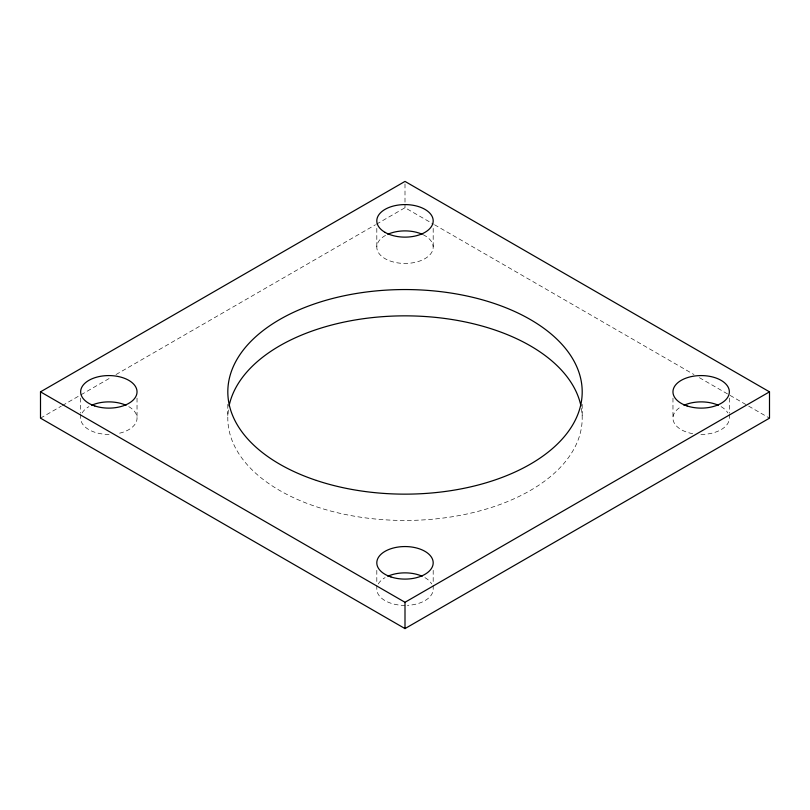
<?xml version="1.0" encoding="UTF-8"?>
<svg xmlns="http://www.w3.org/2000/svg" width="810" height="810" viewBox="0 0 810 810"><rect width="100%" height="100%" fill="white"/><g stroke="black" fill="none" stroke-linecap="round" stroke-linejoin="round"><path stroke-width="0.61" stroke-dasharray="4.05 3.04" d="M40.5 418.152L61.297 406.144M62.39 405.516L79.906 395.401M81 394.774L110.555 377.703M116.022 374.544L375.445 224.775M376.539 224.137L405 207.714L433.461 224.137M434.555 224.775L693.978 374.544M699.445 377.703L729 394.774M730.094 395.401L747.61 405.516M748.703 406.144L769.5 418.152M729.344 398.115L729.344 413.14M729.344 414.396L729.344 418.152A28.188 16.271 0 0 1 698.706 434.362M672.968 398.115L672.968 418.152M582.198 404.372L582.198 418.152M433.188 228.379L433.188 247.171M433.188 570.351L433.188 584.131M433.188 585.377L433.188 589.133A28.188 16.271 0 0 1 407.45 605.353M405 183.91L405 207.714M376.812 228.379L376.812 247.171M376.812 570.351L376.812 584.131M376.812 585.377L376.812 589.133A28.188 16.271 0 0 0 405 605.414M227.802 404.372L227.802 418.152M137.032 398.115L137.032 418.152M80.656 398.115L80.656 413.14M80.656 414.396L80.656 418.152A28.188 16.271 0 0 0 111.294 434.362M581.398 408.453A177.198 102.303 0 0 1 405 520.455A177.198 102.303 0 0 1 228.602 408.453M378.3 583.909A28.188 16.271 0 0 1 385.064 577.631M424.936 577.631A28.188 16.271 0 0 1 431.7 583.909M692.692 433.674A28.188 16.271 0 0 1 681.22 406.64M721.092 406.64A28.188 16.271 0 0 1 727.856 412.928M423.124 234.708A28.188 16.271 0 0 1 425.503 258.339A28.188 16.271 0 0 1 384.497 258.339A28.188 16.271 0 0 1 386.876 234.708M128.78 406.64A28.188 16.271 0 0 1 117.308 433.674M82.144 412.928A28.188 16.271 0 0 1 88.908 406.64"/><path stroke-width="1.21" d="M40.5 391.848L405 181.41L769.5 391.848L769.5 418.152L405 628.59L40.5 418.152L40.5 391.848L405 602.286L769.5 391.848M405 602.286L405 628.59M229.058 406.012A177.198 102.303 0 0 1 405 315.849A177.198 102.303 0 0 1 580.942 406.012M387.838 576.224A28.188 16.271 0 0 1 422.162 576.224M683.994 405.243A28.188 16.271 0 0 1 718.318 405.243M387.838 234.252A28.188 16.271 0 0 1 422.162 234.252M91.682 405.243A28.188 16.271 0 0 1 126.006 405.243M316.406 480.441A177.198 102.303 0 0 0 582.198 391.848A177.198 102.303 0 0 0 316.406 303.254A177.198 102.303 0 0 0 316.406 480.441M390.906 576.922A28.188 16.271 0 0 0 433.188 562.828A28.188 16.271 0 0 0 390.906 548.735A28.188 16.271 0 0 0 390.906 576.922M687.062 405.942A28.188 16.271 0 0 0 729.344 391.848A28.188 16.271 0 0 0 687.062 377.754A28.188 16.271 0 0 0 687.062 405.942M385.064 232.369A28.188 16.271 0 0 0 432.226 225.079A28.188 16.271 0 0 0 397.7 205.143A28.188 16.271 0 0 0 385.064 232.369M94.75 405.942A28.188 16.271 0 0 0 137.032 391.848A28.188 16.271 0 0 0 94.75 377.754A28.188 16.271 0 0 0 94.75 405.942"/></g></svg>
